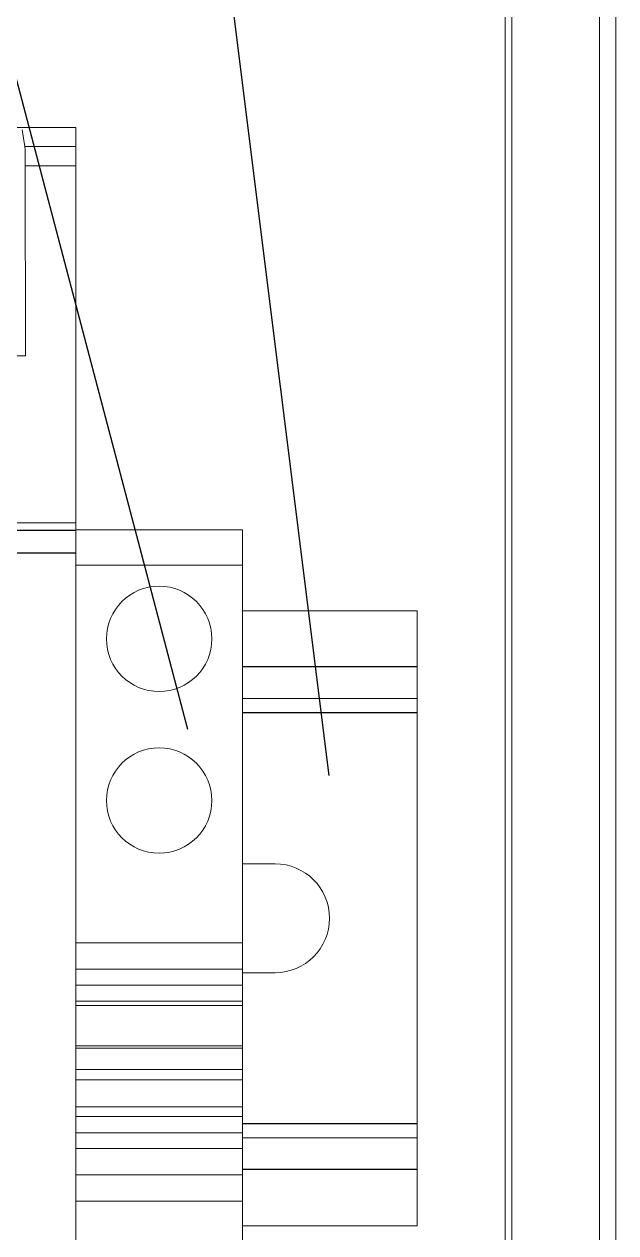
# Model space of a CAD drawing. Extents: x 4137 to 28680, y 2446 to 6814.
# Drawn here: x 16456.5 to 16498.9, y 6390.9 to 6477.6 of the extents above; entities that cross this region are included whole.
import ezdxf

# ---------------------------------------------------------------- set-up
doc = ezdxf.new("R2010")
doc.units = 0
doc.header["$LTSCALE"] = 0.5
doc.layers.get('0').update_dxf_attribs({"linetype": 'CONTINUOUS'})
doc.layers.add('DIM', color=5, linetype='CONTINUOUS')
doc.layers.add('VOL', color=2, linetype='CONTINUOUS')

msp = doc.modelspace()

# ---------------------------------------------------------------- linework, layer by layer
at = {"color": 7, "linetype": 'Continuous', "lineweight": 15}
for p, q in [((16498.945, 6594.023), (16498.945, 6232.893)), ((16498.945, 6594.023), (16498.945, 6232.893)), ((16497.783, 6592.861), (16497.783, 6234.055)), ((16497.783, 6592.861), (16497.783, 6234.055)), ((16491.494, 6240.344), (16491.494, 6586.572)), ((16491.494, 6240.344), (16491.494, 6586.572)), ((16491, 6586.078), (16491, 6240.838)), ((16491, 6586.078), (16491, 6240.838)), ((16392.153, 6470.158), (16460.193, 6470.158)), ((16392.153, 6470.158), (16460.193, 6470.158)), ((16456.35, 6469.993), (16456.551, 6468.787)), ((16456.35, 6469.993), (16456.551, 6468.787)), ((16460.193, 6468.787), (16460.193, 6470.158)), ((16460.193, 6468.787), (16460.193, 6470.158)), ((16456.551, 6468.787), (16460.193, 6468.787)), ((16456.551, 6468.787), (16460.193, 6468.787)), ((16456.566, 6467.414), (16456.596, 6453.778)), ((16460.193, 6467.414), (16456.566, 6467.414)), ((16456.566, 6467.414), (16456.596, 6453.778)), ((16460.193, 6467.414), (16456.566, 6467.414)), ((16456.596, 6453.778), (16453.841, 6453.778)), ((16456.596, 6453.778), (16453.841, 6453.778)), ((16460.193, 6441.808), (16392.153, 6441.808)), ((16460.193, 6441.808), (16392.153, 6441.808)), ((16460.193, 6441.277), (16460.193, 6441.808)), ((16460.193, 6441.277), (16460.193, 6441.808)), ((16460.193, 6441.304), (16472.163, 6441.304)), ((16460.193, 6441.304), (16472.163, 6441.304)), ((16472.163, 6438.784), (16472.163, 6441.304)), ((16472.163, 6438.784), (16472.163, 6441.304)), ((16460.193, 6438.784), (16472.163, 6438.784)), ((16460.193, 6438.784), (16472.163, 6438.784)), ((16472.163, 6411.694), (16472.163, 6438.784)), ((16472.163, 6411.694), (16472.163, 6438.784)), ((16484.7, 6435.508), (16472.163, 6435.508)), ((16484.7, 6435.508), (16472.163, 6435.508)), ((16484.7, 6435.508), (16484.7, 6431.476)), ((16484.7, 6435.508), (16484.7, 6431.476)), ((16484.7, 6431.476), (16484.7, 6429.208)), ((16484.7, 6431.476), (16484.7, 6429.208)), ((16484.7, 6429.208), (16472.163, 6429.208)), ((16484.7, 6429.208), (16472.163, 6429.208)), ((16484.7, 6429.208), (16484.7, 6428.2)), ((16484.7, 6429.208), (16484.7, 6428.2)), ((16472.163, 6428.22), (16472.163, 6426.94)), ((16472.163, 6428.22), (16472.163, 6426.94)), ((16484.7, 6428.2), (16484.7, 6398.716)), ((16484.7, 6428.2), (16484.7, 6398.716)), ((16474.494, 6417.364), (16472.163, 6417.364)), ((16474.494, 6417.364), (16472.163, 6417.364)), ((16472.163, 6411.694), (16460.193, 6411.694)), ((16472.163, 6411.694), (16460.193, 6411.694)), ((16472.163, 6409.804), (16472.163, 6411.694)), ((16472.163, 6409.804), (16472.163, 6411.694)), ((16460.193, 6409.804), (16472.163, 6409.804)), ((16460.193, 6409.804), (16472.163, 6409.804)), ((16472.163, 6408.67), (16472.163, 6409.804)), ((16472.163, 6408.67), (16472.163, 6409.804)), ((16472.163, 6409.552), (16474.494, 6409.552)), ((16472.163, 6409.552), (16474.494, 6409.552)), ((16460.193, 6408.67), (16472.163, 6408.67)), ((16460.193, 6408.67), (16472.163, 6408.67)), ((16472.163, 6407.51), (16472.163, 6408.67)), ((16472.163, 6407.51), (16472.163, 6408.67)), ((16472.163, 6407.51), (16460.193, 6407.51)), ((16472.163, 6407.51), (16460.193, 6407.51)), ((16472.163, 6407.212), (16460.193, 6407.212)), ((16472.163, 6407.212), (16460.193, 6407.212)), ((16472.163, 6407.51), (16472.163, 6407.212)), ((16472.163, 6407.51), (16472.163, 6407.212)), ((16472.163, 6404.323), (16472.163, 6407.212)), ((16472.163, 6404.323), (16472.163, 6407.212)), ((16460.193, 6404.323), (16472.163, 6404.323)), ((16460.193, 6404.323), (16472.163, 6404.323)), ((16460.193, 6404.134), (16472.163, 6404.134)), ((16460.193, 6404.134), (16472.163, 6404.134)), ((16460.193, 6404.134), (16472.163, 6404.134)), ((16460.193, 6404.134), (16472.163, 6404.134)), ((16472.163, 6404.323), (16472.163, 6404.134)), ((16472.163, 6404.323), (16472.163, 6404.134)), ((16472.163, 6402.622), (16472.163, 6404.134)), ((16472.163, 6402.622), (16472.163, 6404.134)), ((16472.163, 6402.622), (16460.193, 6402.622)), ((16472.163, 6402.622), (16460.193, 6402.622)), ((16472.163, 6401.866), (16472.163, 6402.622)), ((16472.163, 6401.866), (16472.163, 6402.622)), ((16472.163, 6401.866), (16460.193, 6401.866)), ((16472.163, 6401.866), (16460.193, 6401.866)), ((16472.163, 6399.945), (16472.163, 6401.866)), ((16472.163, 6399.945), (16472.163, 6401.866)), ((16472.163, 6399.945), (16460.193, 6399.945)), ((16472.163, 6399.945), (16460.193, 6399.945)), ((16460.193, 6399.928), (16472.163, 6399.928)), ((16460.193, 6399.928), (16472.163, 6399.928)), ((16472.163, 6399.928), (16472.163, 6399.945)), ((16472.163, 6399.928), (16472.163, 6399.945)), ((16472.163, 6399.246), (16472.163, 6399.928)), ((16472.163, 6399.246), (16472.163, 6399.928)), ((16472.163, 6399.246), (16460.193, 6399.246)), ((16472.163, 6399.246), (16460.193, 6399.246)), ((16472.163, 6398.086), (16472.163, 6399.246)), ((16472.163, 6398.086), (16472.163, 6399.246)), ((16484.7, 6398.716), (16484.7, 6397.708)), ((16484.7, 6398.716), (16484.7, 6397.708)), ((16472.163, 6398.086), (16460.193, 6398.086)), ((16472.163, 6398.086), (16460.193, 6398.086)), ((16472.163, 6396.952), (16472.163, 6398.086)), ((16472.163, 6396.952), (16472.163, 6398.086)), ((16484.7, 6397.708), (16472.163, 6397.708)), ((16484.7, 6397.708), (16472.163, 6397.708)), ((16484.7, 6397.708), (16484.7, 6395.44)), ((16484.7, 6397.708), (16484.7, 6395.44)), ((16472.163, 6396.952), (16460.193, 6396.952)), ((16472.163, 6396.952), (16460.193, 6396.952)), ((16472.163, 6395.062), (16472.163, 6396.952)), ((16472.163, 6395.062), (16472.163, 6396.952)), ((16460.193, 6395.062), (16472.163, 6395.062)), ((16460.193, 6395.062), (16472.163, 6395.062)), ((16472.163, 6393.172), (16472.163, 6395.062)), ((16472.163, 6393.172), (16472.163, 6395.062)), ((16484.7, 6395.44), (16484.7, 6391.408)), ((16484.7, 6395.44), (16484.7, 6391.408)), ((16460.193, 6393.172), (16472.163, 6393.172)), ((16460.193, 6393.172), (16472.163, 6393.172)), ((16472.163, 6379.186), (16472.163, 6393.172)), ((16472.163, 6379.186), (16472.163, 6393.172)), ((16484.7, 6391.408), (16472.163, 6391.408)), ((16484.7, 6391.408), (16472.163, 6391.408))]:
    msp.add_line(p, q, dxfattribs=at)
for centre, radius, start, end in [((16466.178, 6433.492), 3.78, 90, 270), ((16466.178, 6433.492), 3.78, 90, 270), ((16466.178, 6433.492), 3.78, 270, 90), ((16466.178, 6433.492), 3.78, 270, 90), ((16466.178, 6421.9), 3.78, 90, 270), ((16466.178, 6421.9), 3.78, 90, 270), ((16466.178, 6421.9), 3.78, 270, 90), ((16466.178, 6421.9), 3.78, 270, 90), ((16474.494, 6413.458), 3.906, 270, 90), ((16474.494, 6413.458), 3.906, 270, 90)]:
    msp.add_arc(centre, radius, start, end, dxfattribs=at)
for points, knots in [([(16456.551, 6468.787), (16456.553, 6468.749), (16456.557, 6468.678), (16456.561, 6468.311), (16456.564, 6467.882), (16456.565, 6467.562), (16456.566, 6467.414)], [0, 0, 0, 0, 0.299494, 0.566065, 0.799595, 1, 1, 1, 1]), ([(16456.551, 6468.787), (16456.553, 6468.749), (16456.557, 6468.678), (16456.561, 6468.311), (16456.564, 6467.882), (16456.565, 6467.562), (16456.566, 6467.414)], [0, 0, 0, 0, 0.299494, 0.566065, 0.799595, 1, 1, 1, 1]), ([(16460.193, 6467.414), (16460.193, 6467.598), (16460.193, 6467.965), (16460.193, 6468.398), (16460.193, 6468.703), (16460.193, 6468.759), (16460.193, 6468.787)], [0, 0, 0, 0, 0.249999, 0.500002, 0.750002, 1, 1, 1, 1]), ([(16460.193, 6467.414), (16460.193, 6467.598), (16460.193, 6467.965), (16460.193, 6468.398), (16460.193, 6468.703), (16460.193, 6468.759), (16460.193, 6468.787)], [0, 0, 0, 0, 0.249999, 0.500002, 0.750002, 1, 1, 1, 1]), ([(16460.193, 6441.808), (16460.193, 6446.114), (16460.193, 6454.725), (16460.193, 6463.184), (16460.193, 6467.414)], [0, 0, 0, 0, 0.4999999, 1, 1, 1, 1]), ([(16460.193, 6441.808), (16460.193, 6446.114), (16460.193, 6454.725), (16460.193, 6463.184), (16460.193, 6467.414)], [0, 0, 0, 0, 0.4999999, 1, 1, 1, 1]), ([(16460.193, 6439.671), (16460.193, 6439.881), (16460.193, 6440.301), (16460.193, 6440.814), (16460.193, 6441.179), (16460.193, 6441.244), (16460.193, 6441.277)], [0, 0, 0, 0, 0.249999, 0.499999, 0.75, 1, 1, 1, 1]), ([(16460.193, 6439.671), (16460.193, 6439.881), (16460.193, 6440.301), (16460.193, 6440.814), (16460.193, 6441.179), (16460.193, 6441.244), (16460.193, 6441.277)], [0, 0, 0, 0, 0.249999, 0.499999, 0.75, 1, 1, 1, 1]), ([(16460.193, 6387.246), (16460.193, 6391.596), (16460.193, 6400.297), (16460.193, 6413.458), (16460.193, 6426.619), (16460.193, 6435.32), (16460.193, 6439.671)], [0, 0, 0, 0, 0.25, 0.5, 0.75, 1, 1, 1, 1]), ([(16460.193, 6387.246), (16460.193, 6391.596), (16460.193, 6400.297), (16460.193, 6413.458), (16460.193, 6426.619), (16460.193, 6435.32), (16460.193, 6439.671)], [0, 0, 0, 0, 0.25, 0.5, 0.75, 1, 1, 1, 1])]:
    msp.add_open_spline(points, degree=3, knots=knots, dxfattribs=at)
at = {"layer": 'DIM'}
for p, q in [((16468.239, 6426.99), (16442.018, 6526.392)), ((16468.239, 6426.99), (16442.018, 6526.392)), ((16478.386, 6423.703), (16468.267, 6504.579)), ((16478.386, 6423.703), (16468.267, 6504.579))]:
    msp.add_line(p, q, dxfattribs=at)
at = {"layer": 'VOL'}
for p, q in [((16392.153, 6441.277), (16460.193, 6441.277)), ((16392.153, 6441.277), (16460.193, 6441.277)), ((16392.153, 6439.671), (16460.193, 6439.671)), ((16392.153, 6439.671), (16460.193, 6439.671)), ((16484.7, 6431.476), (16472.163, 6431.476)), ((16484.7, 6431.476), (16472.163, 6431.476)), ((16484.7, 6428.2), (16472.163, 6428.2)), ((16484.7, 6428.2), (16472.163, 6428.2)), ((16484.7, 6398.716), (16472.163, 6398.716)), ((16484.7, 6398.716), (16472.163, 6398.716)), ((16484.7, 6395.44), (16472.163, 6395.44)), ((16484.7, 6395.44), (16472.163, 6395.44))]:
    msp.add_line(p, q, dxfattribs=at)

doc.saveas('drawing.dxf')
